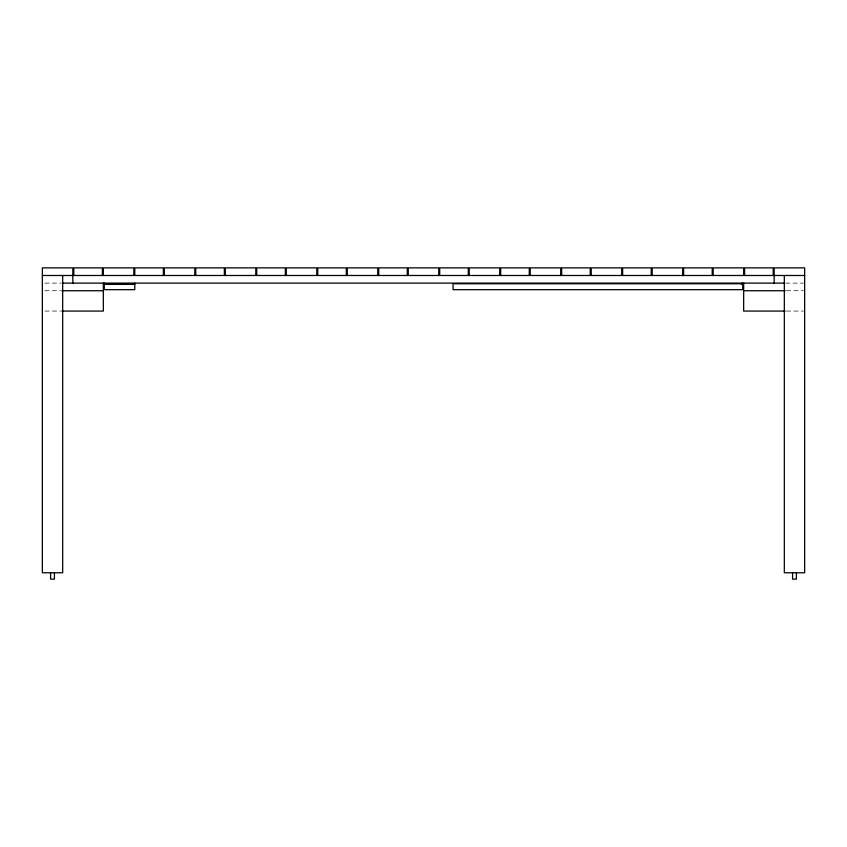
<?xml version="1.0" encoding="UTF-8"?>
<svg xmlns="http://www.w3.org/2000/svg" width="847" height="847" viewBox="0 0 847 847"><rect width="100%" height="100%" fill="white"/><g stroke="black" fill="none" stroke-linecap="round" stroke-linejoin="round"><path stroke-width="0.64" stroke-dasharray="4.24 3.18" d="M44.891 283.11L61.408 283.11M785.593 283.11L803.38 283.11M44.891 290.733L60.518 290.733M786.482 290.733L803.38 290.733M44.944 311.061L60.518 311.061M786.482 311.061L803.348 311.061"/><path stroke-width="1.27" d="M42.35 275.487L804.65 275.487M62.678 283.11L784.322 283.11M104.287 284.38L134.779 284.38M61.81 290.733L103.334 290.733M743.666 290.733L785.19 290.733M61.81 311.061L103.334 311.061L103.334 283.11M785.19 311.061L743.666 311.061L743.666 283.11M796.392 572.784L796.392 579.136L792.58 579.136L792.58 572.784M784.322 275.487L784.322 572.784L804.65 572.784L804.65 267.864L774.158 267.864L774.158 283.11M773.205 275.487L773.205 267.864L744.619 267.864L744.619 275.487M743.666 275.487L743.666 267.864L713.174 267.864L713.174 275.487M712.221 275.487L712.221 267.864L683.635 267.864L683.635 275.487M682.682 275.487L682.682 267.864L652.19 267.864L652.19 275.487M651.237 275.487L651.237 267.864L622.651 267.864L622.651 275.487M621.698 275.487L621.698 267.864L591.206 267.864L591.206 275.487M590.253 275.487L590.253 267.864L561.667 267.864L561.667 275.487M560.714 275.487L560.714 267.864L530.222 267.864L530.222 275.487M529.269 275.487L529.269 267.864L500.683 267.864L500.683 275.487M499.73 275.487L499.73 267.864L469.238 267.864L469.238 275.487M468.285 275.487L468.285 267.864L439.699 267.864L439.699 275.487M438.746 275.487L438.746 267.864L408.254 267.864L408.254 275.487M407.301 275.487L407.301 267.864L378.715 267.864L378.715 275.487M377.762 275.487L377.762 267.864L347.27 267.864L347.27 275.487M346.317 275.487L346.317 267.864L317.731 267.864L317.731 275.487M316.778 275.487L316.778 267.864L286.286 267.864L286.286 275.487M285.333 275.487L285.333 267.864L256.747 267.864L256.747 275.487M255.794 275.487L255.794 267.864L225.302 267.864L225.302 275.487M224.349 275.487L224.349 267.864L195.763 267.864L195.763 275.487M194.81 275.487L194.81 267.864L164.318 267.864L164.318 275.487M163.365 275.487L163.365 267.864L134.779 267.864L134.779 275.487M134.779 283.11L134.779 289.674L104.287 289.674L104.287 283.11M133.826 275.487L133.826 267.864L103.334 267.864L103.334 275.487M102.381 275.487L102.381 267.864L73.795 267.864L73.795 275.487M72.842 283.11L72.842 267.864L42.35 267.864L42.35 572.784L62.678 572.784L62.678 275.487M54.42 572.784L54.42 579.136L50.608 579.136L50.608 572.784M741.485 283.576L741.464 284.38L742.734 284.38L742.734 289.674L453.06 289.674L453.06 283.745L741.464 283.745C742.607 285.863 743.137 281.829 741.485 283.576"/></g></svg>
